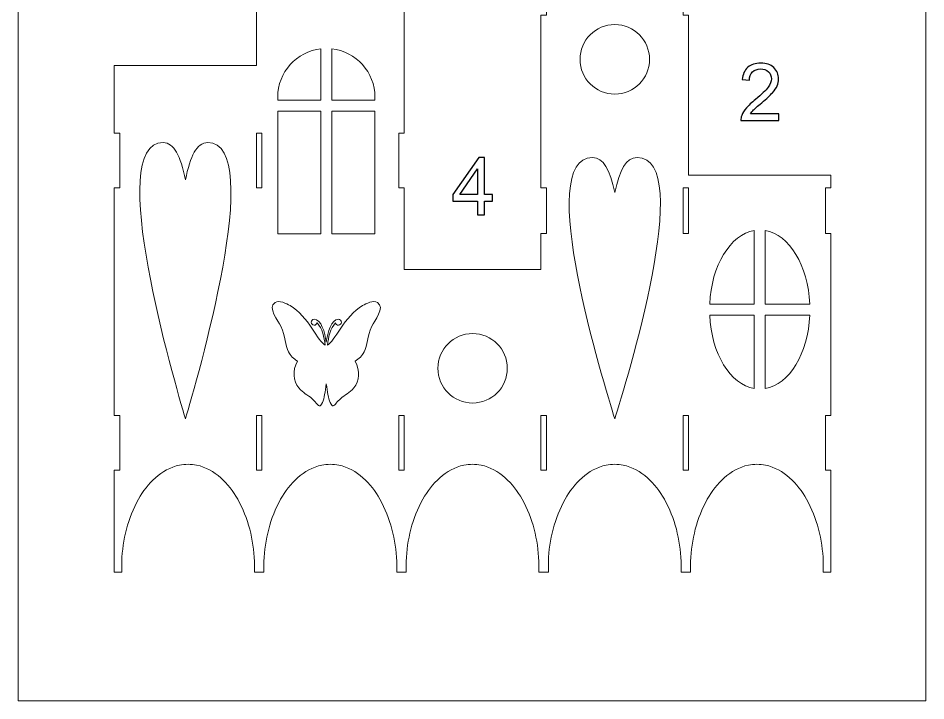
# Model space of a CAD drawing. Header units: millimetres. Extents: x -1108 to 1108, y -396 to 396.
# Drawn here: x -1107.9 to -610, y -367.5 to 6.7 of the extents above; entities that cross this region are included whole.
import ezdxf

# ---------------------------------------------------------------- set-up
doc = ezdxf.new("R2010")
doc.units = ezdxf.units.MM
doc.header["$MEASUREMENT"] = 0
doc.layers.add('Camada 1', color=7, linetype='Continuous')

msp = doc.modelspace()

# ---------------------------------------------------------------- linework, layer by layer
at = {"layer": 'Camada 1', "color": 142, "lineweight": 20}
msp.add_lwpolyline([(-1107.8629, -367.4546), (-610.0229, -367.4546), (-610.0229, 245.5324), (-1107.8629, 245.5324), (-1107.8629, -367.4546)], close=True, dxfattribs=at)
for points, knots in [([(-662.1256, -79.3207), (-662.1256, -79.3207), (-740.1256, -79.3207), (-740.1256, -79.3207), (-740.1256, -79.3207), (-740.1256, -79.3207), (-740.1256, 8.366), (-740.1256, 8.366), (-740.1256, 8.366), (-740.1256, 8.366), (-743.1256, 8.366), (-743.1256, 8.366), (-743.1256, 8.366), (-743.1256, 8.366), (-743.1256, 38.366), (-743.1256, 38.366), (-743.1256, 38.366), (-743.1256, 38.366), (-818.1256, 38.366), (-818.1256, 38.366), (-818.1256, 38.366), (-818.1256, 38.366), (-818.1256, 8.366), (-818.1256, 8.366), (-818.1256, 8.366), (-818.1256, 8.366), (-821.1256, 8.366), (-821.1256, 8.366), (-821.1256, 8.366), (-821.1256, 8.366), (-821.1256, -86.2542), (-821.1256, -86.2542), (-821.1256, -86.2542), (-821.1256, -86.2542), (-818.1256, -86.2542), (-818.1256, -86.2542), (-818.1256, -86.2542), (-818.1256, -86.2542), (-818.1256, -111.2542), (-818.1256, -111.2542), (-818.1256, -111.2542), (-818.1256, -111.2542), (-821.1256, -111.2542), (-821.1256, -111.2542), (-821.1256, -111.2542), (-821.1256, -111.2542), (-821.1256, -130.9674), (-821.1256, -130.9674), (-821.1256, -130.9674), (-821.1256, -130.9674), (-896.1256, -130.9674), (-896.1256, -130.9674), (-896.1256, -130.9674), (-896.1256, -130.9674), (-896.1256, -86.2542), (-896.1256, -86.2542), (-896.1256, -86.2542), (-896.1256, -86.2542), (-899.1256, -86.2542), (-899.1256, -86.2542), (-899.1256, -86.2542), (-899.1256, -86.2542), (-899.1256, -56.2542), (-899.1256, -56.2542), (-899.1256, -56.2542), (-899.1256, -56.2542), (-896.1256, -56.2542), (-896.1256, -56.2542), (-896.1256, -56.2542), (-896.1256, -56.2542), (-896.1256, 68.4793), (-896.1256, 68.4793), (-896.1256, 68.4793), (-896.1256, 68.4793), (-899.1256, 68.4793), (-899.1256, 68.4793), (-899.1256, 68.4793), (-899.1256, 68.4793), (-899.1256, 98.4793), (-899.1256, 98.4793), (-899.1256, 98.4793), (-899.1256, 98.4793), (-974.1256, 98.4793), (-974.1256, 98.4793), (-974.1256, 98.4793), (-974.1256, 98.4793), (-974.1256, 68.4793), (-974.1256, 68.4793), (-974.1256, 68.4793), (-974.1256, 68.4793), (-977.1256, 68.4793), (-977.1256, 68.4793), (-977.1256, 68.4793), (-977.1256, 68.4793), (-977.1256, -19.2074), (-977.1256, -19.2074), (-977.1256, -19.2074), (-977.1256, -19.2074), (-1055.1256, -19.2074), (-1055.1256, -19.2074), (-1055.1256, -19.2074), (-1055.1256, -19.2074), (-1055.1256, -56.2542), (-1055.1256, -56.2542), (-1055.1256, -56.2542), (-1055.1256, -56.2542), (-1052.1256, -56.2542), (-1052.1256, -56.2542), (-1052.1256, -56.2542), (-1052.1256, -56.2542), (-1052.1256, -86.2542), (-1052.1256, -86.2542), (-1052.1256, -86.2542), (-1052.1256, -86.2542), (-1055.1256, -86.2542), (-1055.1256, -86.2542), (-1055.1256, -86.2542), (-1055.1256, -86.2542), (-1055.1256, -210.9877), (-1055.1256, -210.9877), (-1055.1256, -210.9877), (-1055.1256, -210.9877), (-1052.1256, -210.9877), (-1052.1256, -210.9877), (-1052.1256, -210.9877), (-1052.1256, -210.9877), (-1052.1256, -240.9877), (-1052.1256, -240.9877), (-1052.1256, -240.9877), (-1052.1256, -240.9877), (-1055.1256, -240.9877), (-1055.1256, -240.9877), (-1055.1256, -240.9877), (-1055.1256, -240.9877), (-1055.1256, -296.9877), (-1055.1256, -296.9877), (-1055.1256, -296.9877), (-1055.1256, -296.9877), (-1051.0767, -296.9877), (-1051.0767, -296.9877), (-1051.0767, -296.9877), (-1051.0767, -296.9877), (-1051.0767, -290.9877), (-1051.0767, -290.9877), (-1051.0767, -290.9877), (-1050.5506, -279.242), (-1047.6932, -267.1254), (-1041.8955, -256.9517), (-1041.8955, -256.9517), (-1037.0186, -248.3937), (-1029.3874, -240.2998), (-1019.3663, -238.2707), (-1019.3663, -238.2707), (-1017.819, -237.9573), (-1016.2454, -237.7985), (-1014.6666, -237.7985), (-1014.6666, -237.7985), (-1013.0878, -237.7985), (-1011.5143, -237.9573), (-1009.967, -238.2706), (-1009.967, -238.2706), (-999.946, -240.2997), (-992.3148, -248.3936), (-987.4378, -256.9516), (-987.4378, -256.9516), (-981.6401, -267.1253), (-978.7827, -279.242), (-978.2566, -290.9877), (-978.2566, -290.9877), (-978.2566, -290.9877), (-978.2566, -296.9877), (-978.2566, -296.9877), (-978.2566, -296.9877), (-978.2566, -296.9877), (-973.0766, -296.9877), (-973.0766, -296.9877), (-973.0766, -296.9877), (-973.0766, -296.9877), (-973.0766, -290.9877), (-973.0766, -290.9877), (-973.0766, -290.9877), (-972.5505, -279.242), (-969.6931, -267.1254), (-963.8954, -256.9517), (-963.8954, -256.9517), (-959.0185, -248.3937), (-951.3873, -240.2998), (-941.3662, -238.2707), (-941.3662, -238.2707), (-939.8189, -237.9573), (-938.2453, -237.7985), (-936.6665, -237.7985), (-936.6665, -237.7985), (-935.0877, -237.7985), (-933.5142, -237.9573), (-931.9669, -238.2706), (-931.9669, -238.2706), (-921.9459, -240.2997), (-914.3147, -248.3936), (-909.4377, -256.9516), (-909.4377, -256.9516), (-903.64, -267.1253), (-900.7826, -279.242), (-900.2565, -290.9877), (-900.2565, -290.9877), (-900.2565, -290.9877), (-900.2565, -296.9877), (-900.2565, -296.9877), (-900.2565, -296.9877), (-900.2565, -296.9877), (-895.0765, -296.9877), (-895.0765, -296.9877), (-895.0765, -296.9877), (-895.0765, -296.9877), (-895.0765, -290.9877), (-895.0765, -290.9877), (-895.0765, -290.9877), (-894.5504, -279.242), (-891.693, -267.1254), (-885.8953, -256.9517), (-885.8953, -256.9517), (-881.0184, -248.3937), (-873.3872, -240.2998), (-863.3661, -238.2707), (-863.3661, -238.2707), (-861.8188, -237.9573), (-860.2452, -237.7985), (-858.6664, -237.7985), (-858.6664, -237.7985), (-857.0876, -237.7985), (-855.5141, -237.9573), (-853.9668, -238.2706), (-853.9668, -238.2706), (-843.9458, -240.2997), (-836.3146, -248.3936), (-831.4376, -256.9516), (-831.4376, -256.9516), (-825.6399, -267.1253), (-822.7825, -279.242), (-822.2564, -290.9877), (-822.2564, -290.9877), (-822.2564, -290.9877), (-822.2564, -296.9877), (-822.2564, -296.9877), (-822.2564, -296.9877), (-822.2564, -296.9877), (-817.0764, -296.9877), (-817.0764, -296.9877), (-817.0764, -296.9877), (-817.0764, -296.9877), (-817.0764, -290.9877), (-817.0764, -290.9877), (-817.0764, -290.9877), (-816.5503, -279.242), (-813.6929, -267.1254), (-807.8952, -256.9517), (-807.8952, -256.9517), (-803.0183, -248.3937), (-795.3871, -240.2998), (-785.366, -238.2707), (-785.366, -238.2707), (-783.8187, -237.9573), (-782.2451, -237.7985), (-780.6663, -237.7985), (-780.6663, -237.7985), (-779.0875, -237.7985), (-777.514, -237.9573), (-775.9667, -238.2706), (-775.9667, -238.2706), (-765.9457, -240.2997), (-758.3145, -248.3936), (-753.4375, -256.9516), (-753.4375, -256.9516), (-747.6398, -267.1253), (-744.7824, -279.242), (-744.2563, -290.9877), (-744.2563, -290.9877), (-744.2563, -290.9877), (-744.2563, -296.9877), (-744.2563, -296.9877), (-744.2563, -296.9877), (-744.2563, -296.9877), (-739.0763, -296.9877), (-739.0763, -296.9877), (-739.0763, -296.9877), (-739.0763, -296.9877), (-739.0763, -290.9877), (-739.0763, -290.9877), (-739.0763, -290.9877), (-738.5502, -279.242), (-735.6928, -267.1254), (-729.8951, -256.9517), (-729.8951, -256.9517), (-725.0182, -248.3937), (-717.387, -240.2998), (-707.3659, -238.2707), (-707.3659, -238.2707), (-705.8186, -237.9573), (-704.245, -237.7985), (-702.6662, -237.7985), (-702.6662, -237.7985), (-701.0874, -237.7985), (-699.5139, -237.9573), (-697.9666, -238.2706), (-697.9666, -238.2706), (-687.9456, -240.2997), (-680.3144, -248.3936), (-675.4374, -256.9516), (-675.4374, -256.9516), (-669.6397, -267.1253), (-666.7823, -279.242), (-666.2562, -290.9877), (-666.2562, -290.9877), (-666.2562, -290.9877), (-666.2562, -296.9877), (-666.2562, -296.9877), (-666.2562, -296.9877), (-666.2562, -296.9877), (-662.1256, -296.9877), (-662.1256, -296.9877), (-662.1256, -296.9877), (-662.1256, -296.9877), (-662.1256, -240.9877), (-662.1256, -240.9877), (-662.1256, -240.9877), (-662.1256, -240.9877), (-665.1256, -240.9877), (-665.1256, -240.9877), (-665.1256, -240.9877), (-665.1256, -240.9877), (-665.1256, -210.9877), (-665.1256, -210.9877), (-665.1256, -210.9877), (-665.1256, -210.9877), (-662.1256, -210.9877), (-662.1256, -210.9877), (-662.1256, -210.9877), (-662.1256, -210.9877), (-662.1256, -111.2542), (-662.1256, -111.2542), (-662.1256, -111.2542), (-662.1256, -111.2542), (-665.1256, -111.2542), (-665.1256, -111.2542), (-665.1256, -111.2542), (-665.1256, -111.2542), (-665.1256, -86.2542), (-665.1256, -86.2542), (-665.1256, -86.2542), (-665.1256, -86.2542), (-662.1256, -86.2542), (-662.1256, -86.2542), (-662.1256, -86.2542), (-662.1256, -86.2542), (-662.1256, -79.3207), (-662.1256, -79.3207)], [0, 0, 0, 0, 0.01111111, 0.01111111, 0.01111111, 0.01111111, 0.02222222, 0.02222222, 0.02222222, 0.02222222, 0.03333333, 0.03333333, 0.03333333, 0.03333333, 0.04444444, 0.04444444, 0.04444444, 0.04444444, 0.05555556, 0.05555556, 0.05555556, 0.05555556, 0.06666667, 0.06666667, 0.06666667, 0.06666667, 0.07777778, 0.07777778, 0.07777778, 0.07777778, 0.08888889, 0.08888889, 0.08888889, 0.08888889, 0.1, 0.1, 0.1, 0.1, 0.11111111, 0.11111111, 0.11111111, 0.11111111, 0.12222222, 0.12222222, 0.12222222, 0.12222222, 0.13333333, 0.13333333, 0.13333333, 0.13333333, 0.14444444, 0.14444444, 0.14444444, 0.14444444, 0.15555556, 0.15555556, 0.15555556, 0.15555556, 0.16666667, 0.16666667, 0.16666667, 0.16666667, 0.17777778, 0.17777778, 0.17777778, 0.17777778, 0.18888889, 0.18888889, 0.18888889, 0.18888889, 0.2, 0.2, 0.2, 0.2, 0.21111111, 0.21111111, 0.21111111, 0.21111111, 0.22222222, 0.22222222, 0.22222222, 0.22222222, 0.23333333, 0.23333333, 0.23333333, 0.23333333, 0.24444444, 0.24444444, 0.24444444, 0.24444444, 0.25555556, 0.25555556, 0.25555556, 0.25555556, 0.26666667, 0.26666667, 0.26666667, 0.26666667, 0.27777778, 0.27777778, 0.27777778, 0.27777778, 0.28888889, 0.28888889, 0.28888889, 0.28888889, 0.3, 0.3, 0.3, 0.3, 0.31111111, 0.31111111, 0.31111111, 0.31111111, 0.32222222, 0.32222222, 0.32222222, 0.32222222, 0.33333333, 0.33333333, 0.33333333, 0.33333333, 0.34444444, 0.34444444, 0.34444444, 0.34444444, 0.35555556, 0.35555556, 0.35555556, 0.35555556, 0.36666667, 0.36666667, 0.36666667, 0.36666667, 0.37777778, 0.37777778, 0.37777778, 0.37777778, 0.38888889, 0.38888889, 0.38888889, 0.38888889, 0.4, 0.4, 0.4, 0.4, 0.41111111, 0.41111111, 0.41111111, 0.41111111, 0.42222222, 0.42222222, 0.42222222, 0.42222222, 0.43333333, 0.43333333, 0.43333333, 0.43333333, 0.44444444, 0.44444444, 0.44444444, 0.44444444, 0.45555556, 0.45555556, 0.45555556, 0.45555556, 0.46666667, 0.46666667, 0.46666667, 0.46666667, 0.47777778, 0.47777778, 0.47777778, 0.47777778, 0.48888889, 0.48888889, 0.48888889, 0.48888889, 0.5, 0.5, 0.5, 0.5, 0.51111111, 0.51111111, 0.51111111, 0.51111111, 0.52222222, 0.52222222, 0.52222222, 0.52222222, 0.53333333, 0.53333333, 0.53333333, 0.53333333, 0.54444444, 0.54444444, 0.54444444, 0.54444444, 0.55555556, 0.55555556, 0.55555556, 0.55555556, 0.56666667, 0.56666667, 0.56666667, 0.56666667, 0.57777778, 0.57777778, 0.57777778, 0.57777778, 0.58888889, 0.58888889, 0.58888889, 0.58888889, 0.6, 0.6, 0.6, 0.6, 0.61111111, 0.61111111, 0.61111111, 0.61111111, 0.62222222, 0.62222222, 0.62222222, 0.62222222, 0.63333333, 0.63333333, 0.63333333, 0.63333333, 0.64444444, 0.64444444, 0.64444444, 0.64444444, 0.65555556, 0.65555556, 0.65555556, 0.65555556, 0.66666667, 0.66666667, 0.66666667, 0.66666667, 0.67777778, 0.67777778, 0.67777778, 0.67777778, 0.68888889, 0.68888889, 0.68888889, 0.68888889, 0.7, 0.7, 0.7, 0.7, 0.71111111, 0.71111111, 0.71111111, 0.71111111, 0.72222222, 0.72222222, 0.72222222, 0.72222222, 0.73333333, 0.73333333, 0.73333333, 0.73333333, 0.74444444, 0.74444444, 0.74444444, 0.74444444, 0.75555556, 0.75555556, 0.75555556, 0.75555556, 0.76666667, 0.76666667, 0.76666667, 0.76666667, 0.77777778, 0.77777778, 0.77777778, 0.77777778, 0.78888889, 0.78888889, 0.78888889, 0.78888889, 0.8, 0.8, 0.8, 0.8, 0.81111111, 0.81111111, 0.81111111, 0.81111111, 0.82222222, 0.82222222, 0.82222222, 0.82222222, 0.83333333, 0.83333333, 0.83333333, 0.83333333, 0.84444444, 0.84444444, 0.84444444, 0.84444444, 0.85555556, 0.85555556, 0.85555556, 0.85555556, 0.86666667, 0.86666667, 0.86666667, 0.86666667, 0.87777778, 0.87777778, 0.87777778, 0.87777778, 0.88888889, 0.88888889, 0.88888889, 0.88888889, 0.9, 0.9, 0.9, 0.9, 0.91111111, 0.91111111, 0.91111111, 0.91111111, 0.92222222, 0.92222222, 0.92222222, 0.92222222, 0.93333333, 0.93333333, 0.93333333, 0.93333333, 0.94444444, 0.94444444, 0.94444444, 0.94444444, 0.95555556, 0.95555556, 0.95555556, 0.95555556, 0.96666667, 0.96666667, 0.96666667, 0.96666667, 0.97777778, 0.97777778, 0.97777778, 0.97777778, 1, 1, 1, 1]), ([(-761.5756, -15.8203), (-761.5756, -26.3413), (-770.1046, -34.8703), (-780.6256, -34.8703), (-780.6256, -34.8703), (-791.1466, -34.8703), (-799.6756, -26.3413), (-799.6756, -15.8203), (-799.6756, -15.8203), (-799.6756, -5.2993), (-791.1466, 3.2297), (-780.6256, 3.2297), (-780.6256, 3.2297), (-770.1046, 3.2297), (-761.5756, -5.2993), (-761.5756, -15.8203)], [0, 0, 0, 0, 0.2, 0.2, 0.2, 0.2, 0.4, 0.4, 0.4, 0.4, 0.6, 0.6, 0.6, 0.6, 1, 1, 1, 1]), ([(-941.8479, -38.2199), (-941.8479, -38.2199), (-965.5179, -38.2199), (-965.5179, -38.2199), (-965.5179, -38.2199), (-965.5179, -38.2199), (-965.5179, -36.5632), (-965.5179, -36.5632), (-965.5179, -36.5632), (-965.5179, -22.8482), (-955.1648, -11.5532), (-941.8479, -10.0621), (-941.8479, -10.0621), (-941.8479, -10.0621), (-941.8479, -38.2199), (-941.8479, -38.2199)], [0, 0, 0, 0, 0.2, 0.2, 0.2, 0.2, 0.4, 0.4, 0.4, 0.4, 0.6, 0.6, 0.6, 0.6, 1, 1, 1, 1]), ([(-912.1779, -38.2199), (-912.1779, -38.2199), (-935.8479, -38.2199), (-935.8479, -38.2199), (-935.8479, -38.2199), (-935.8479, -38.2199), (-935.8479, -10.0621), (-935.8479, -10.0621), (-935.8479, -10.0621), (-922.531, -11.5532), (-912.1779, -22.8482), (-912.1779, -36.5632), (-912.1779, -36.5632), (-912.1779, -36.5632), (-912.1779, -38.2199), (-912.1779, -38.2199)], [0, 0, 0, 0, 0.2, 0.2, 0.2, 0.2, 0.4, 0.4, 0.4, 0.4, 0.6, 0.6, 0.6, 0.6, 1, 1, 1, 1]), ([(-941.8479, -44.2199), (-941.8479, -44.2199), (-941.8479, -111.4932), (-941.8479, -111.4932), (-941.8479, -111.4932), (-941.8479, -111.4932), (-965.5179, -111.4932), (-965.5179, -111.4932), (-965.5179, -111.4932), (-965.5179, -111.4932), (-965.5179, -44.2199), (-965.5179, -44.2199), (-965.5179, -44.2199), (-965.5179, -44.2199), (-941.8479, -44.2199), (-941.8479, -44.2199)], [0, 0, 0, 0, 0.2, 0.2, 0.2, 0.2, 0.4, 0.4, 0.4, 0.4, 0.6, 0.6, 0.6, 0.6, 1, 1, 1, 1]), ([(-912.1779, -44.2199), (-912.1779, -44.2199), (-912.1779, -111.4932), (-912.1779, -111.4932), (-912.1779, -111.4932), (-912.1779, -111.4932), (-935.8479, -111.4932), (-935.8479, -111.4932), (-935.8479, -111.4932), (-935.8479, -111.4932), (-935.8479, -44.2199), (-935.8479, -44.2199), (-935.8479, -44.2199), (-935.8479, -44.2199), (-912.1779, -44.2199), (-912.1779, -44.2199)], [0, 0, 0, 0, 0.2, 0.2, 0.2, 0.2, 0.4, 0.4, 0.4, 0.4, 0.6, 0.6, 0.6, 0.6, 1, 1, 1, 1]), ([(-974.1256, -56.2542), (-974.1256, -56.2542), (-974.1256, -86.2542), (-974.1256, -86.2542), (-974.1256, -86.2542), (-974.1256, -86.2542), (-977.1256, -86.2542), (-977.1256, -86.2542), (-977.1256, -86.2542), (-977.1256, -86.2542), (-977.1256, -56.2542), (-977.1256, -56.2542), (-977.1256, -56.2542), (-977.1256, -56.2542), (-974.1256, -56.2542), (-974.1256, -56.2542)], [0, 0, 0, 0, 0.2, 0.2, 0.2, 0.2, 0.4, 0.4, 0.4, 0.4, 0.6, 0.6, 0.6, 0.6, 1, 1, 1, 1]), ([(-1003.8914, -61.4733), (-971.4771, -61.4733), (-1010.3005, -193.038), (-1016.1256, -212.8342), (-1016.1256, -212.8342), (-1021.9507, -193.038), (-1060.7741, -61.4733), (-1028.3598, -61.4733), (-1028.3598, -61.4733), (-1022.2426, -61.4733), (-1018.8158, -68.7363), (-1016.1256, -81.8607), (-1016.1256, -81.8607), (-1013.4354, -68.7363), (-1010.0086, -61.4733), (-1003.8914, -61.4733)], [0, 0, 0, 0, 0.2, 0.2, 0.2, 0.2, 0.4, 0.4, 0.4, 0.4, 0.6, 0.6, 0.6, 0.6, 1, 1, 1, 1]), ([(-768.3914, -69.6095), (-735.9771, -69.6095), (-774.8005, -194.1021), (-780.6256, -212.8342), (-780.6256, -212.8342), (-786.4507, -194.1021), (-825.2741, -69.6095), (-792.8598, -69.6095), (-792.8598, -69.6095), (-786.7426, -69.6095), (-783.3158, -76.4821), (-780.6256, -88.901), (-780.6256, -88.901), (-777.9354, -76.4821), (-774.5086, -69.6095), (-768.3914, -69.6095)], [0, 0, 0, 0, 0.2, 0.2, 0.2, 0.2, 0.4, 0.4, 0.4, 0.4, 0.6, 0.6, 0.6, 0.6, 1, 1, 1, 1]), ([(-740.1256, -86.2542), (-740.1256, -86.2542), (-740.1256, -111.2542), (-740.1256, -111.2542), (-740.1256, -111.2542), (-740.1256, -111.2542), (-743.1256, -111.2542), (-743.1256, -111.2542), (-743.1256, -111.2542), (-743.1256, -111.2542), (-743.1256, -86.2542), (-743.1256, -86.2542), (-743.1256, -86.2542), (-743.1256, -86.2542), (-740.1256, -86.2542), (-740.1256, -86.2542)], [0, 0, 0, 0, 0.2, 0.2, 0.2, 0.2, 0.4, 0.4, 0.4, 0.4, 0.6, 0.6, 0.6, 0.6, 1, 1, 1, 1]), ([(-728.5762, -149.9804), (-727.671, -128.8781), (-717.2922, -111.8987), (-704.1256, -109.636), (-704.1256, -109.636), (-704.1256, -109.636), (-704.1256, -149.9804), (-704.1256, -149.9804), (-704.1256, -149.9804), (-704.1256, -149.9804), (-728.5762, -149.9804), (-728.5762, -149.9804)], [0, 0, 0, 0, 0.25, 0.25, 0.25, 0.25, 0.5, 0.5, 0.5, 0.5, 1, 1, 1, 1]), ([(-698.1256, -149.9804), (-698.1256, -149.9804), (-698.1256, -109.636), (-698.1256, -109.636), (-698.1256, -109.636), (-684.959, -111.8987), (-674.5802, -128.8781), (-673.675, -149.9804), (-673.675, -149.9804), (-673.675, -149.9804), (-698.1256, -149.9804), (-698.1256, -149.9804)], [0, 0, 0, 0, 0.25, 0.25, 0.25, 0.25, 0.5, 0.5, 0.5, 0.5, 1, 1, 1, 1]), ([(-910.8044, -149.1132), (-906.3633, -151.8853), (-912.4445, -159.1981), (-913.8905, -162.161), (-913.8905, -162.161), (-916.5769, -167.6655), (-916.2216, -172.5816), (-918.1438, -176.2254), (-918.1438, -176.2254), (-919.2247, -178.2745), (-920.8847, -180.014), (-922.9814, -181.1908), (-922.9814, -181.1908), (-920.2431, -186.9624), (-920.5085, -191.8831), (-923.7774, -195.9527), (-923.7774, -195.9527), (-926.1099, -198.8568), (-928.5209, -199.6062), (-931.0524, -201.8501), (-931.0524, -201.8501), (-931.8864, -202.5895), (-932.656, -203.4027), (-933.3701, -204.2615), (-933.3701, -204.2615), (-934.6755, -205.8311), (-935.3326, -206.8369), (-936.7195, -203.9028), (-936.7195, -203.9028), (-937.7905, -201.6371), (-938.1822, -198.1151), (-938.8479, -193.6792), (-938.8479, -193.6792), (-939.5136, -198.1151), (-939.9053, -201.6371), (-940.9763, -203.9028), (-940.9763, -203.9028), (-942.3632, -206.8369), (-943.0203, -205.8311), (-944.3257, -204.2615), (-944.3257, -204.2615), (-945.0398, -203.4027), (-945.8094, -202.5895), (-946.6434, -201.8501), (-946.6434, -201.8501), (-949.1749, -199.6062), (-951.5859, -198.8568), (-953.9184, -195.9527), (-953.9184, -195.9527), (-957.1873, -191.8831), (-957.4527, -186.9624), (-954.7144, -181.1908), (-954.7144, -181.1908), (-956.8111, -180.014), (-958.4711, -178.2745), (-959.552, -176.2254), (-959.552, -176.2254), (-961.4742, -172.5816), (-961.1189, -167.6655), (-963.8053, -162.161), (-963.8053, -162.161), (-965.2513, -159.1981), (-971.3325, -151.8853), (-966.8914, -149.1132), (-966.8914, -149.1132), (-964.7671, -147.787), (-960.7056, -149.602), (-958.7102, -150.7724), (-958.7102, -150.7724), (-948.7907, -156.5906), (-943.1936, -170.8128), (-939.5561, -172.4625), (-939.5561, -172.4625), (-939.9208, -168.2286), (-940.9506, -163.1595), (-943.9182, -160.3263), (-943.9182, -160.3263), (-944.11, -161.042), (-944.762, -161.5486), (-945.5128, -161.5486), (-945.5128, -161.5486), (-946.4244, -161.5486), (-947.1637, -160.8093), (-947.1637, -159.8977), (-947.1637, -159.8977), (-947.1637, -158.9861), (-946.4244, -158.2468), (-945.5128, -158.2468), (-945.5128, -158.2468), (-941.6455, -158.2468), (-939.6602, -165.5807), (-938.848, -170.8289), (-938.848, -170.8289), (-938.0357, -165.5805), (-936.0501, -158.2468), (-932.183, -158.2468), (-932.183, -158.2468), (-931.2714, -158.2468), (-930.5321, -158.9861), (-930.5321, -159.8977), (-930.5321, -159.8977), (-930.5321, -160.8093), (-931.2714, -161.5486), (-932.183, -161.5486), (-932.183, -161.5486), (-932.9338, -161.5486), (-933.5858, -161.042), (-933.7776, -160.3263), (-933.7776, -160.3263), (-936.7441, -163.1585), (-937.7743, -168.2251), (-938.1393, -172.4581), (-938.1393, -172.4581), (-934.5018, -170.8092), (-928.9053, -156.5908), (-918.9856, -150.7724), (-918.9856, -150.7724), (-916.9902, -149.602), (-912.9287, -147.787), (-910.8044, -149.1132)], [0, 0, 0, 0, 0.03225806, 0.03225806, 0.03225806, 0.03225806, 0.06451613, 0.06451613, 0.06451613, 0.06451613, 0.09677419, 0.09677419, 0.09677419, 0.09677419, 0.12903226, 0.12903226, 0.12903226, 0.12903226, 0.16129032, 0.16129032, 0.16129032, 0.16129032, 0.19354839, 0.19354839, 0.19354839, 0.19354839, 0.22580645, 0.22580645, 0.22580645, 0.22580645, 0.25806452, 0.25806452, 0.25806452, 0.25806452, 0.29032258, 0.29032258, 0.29032258, 0.29032258, 0.32258065, 0.32258065, 0.32258065, 0.32258065, 0.35483871, 0.35483871, 0.35483871, 0.35483871, 0.38709677, 0.38709677, 0.38709677, 0.38709677, 0.41935484, 0.41935484, 0.41935484, 0.41935484, 0.4516129, 0.4516129, 0.4516129, 0.4516129, 0.48387097, 0.48387097, 0.48387097, 0.48387097, 0.51612903, 0.51612903, 0.51612903, 0.51612903, 0.5483871, 0.5483871, 0.5483871, 0.5483871, 0.58064516, 0.58064516, 0.58064516, 0.58064516, 0.61290323, 0.61290323, 0.61290323, 0.61290323, 0.64516129, 0.64516129, 0.64516129, 0.64516129, 0.67741935, 0.67741935, 0.67741935, 0.67741935, 0.70967742, 0.70967742, 0.70967742, 0.70967742, 0.74193548, 0.74193548, 0.74193548, 0.74193548, 0.77419355, 0.77419355, 0.77419355, 0.77419355, 0.80645161, 0.80645161, 0.80645161, 0.80645161, 0.83870968, 0.83870968, 0.83870968, 0.83870968, 0.87096774, 0.87096774, 0.87096774, 0.87096774, 0.90322581, 0.90322581, 0.90322581, 0.90322581, 0.93548387, 0.93548387, 0.93548387, 0.93548387, 1, 1, 1, 1]), ([(-728.5762, -155.9804), (-728.5762, -155.9804), (-704.1256, -155.9804), (-704.1256, -155.9804), (-704.1256, -155.9804), (-704.1256, -155.9804), (-704.1256, -196.3248), (-704.1256, -196.3248), (-704.1256, -196.3248), (-717.2924, -194.0622), (-727.671, -177.0824), (-728.5762, -155.9804)], [0, 0, 0, 0, 0.25, 0.25, 0.25, 0.25, 0.5, 0.5, 0.5, 0.5, 1, 1, 1, 1]), ([(-698.1256, -155.9804), (-698.1256, -155.9804), (-673.675, -155.9804), (-673.675, -155.9804), (-673.675, -155.9804), (-674.5802, -177.0827), (-684.959, -194.0621), (-698.1256, -196.3248), (-698.1256, -196.3248), (-698.1256, -196.3248), (-698.1256, -155.9804), (-698.1256, -155.9804)], [0, 0, 0, 0, 0.25, 0.25, 0.25, 0.25, 0.5, 0.5, 0.5, 0.5, 1, 1, 1, 1]), ([(-858.6256, -166.1037), (-848.1046, -166.1037), (-839.5756, -174.6327), (-839.5756, -185.1537), (-839.5756, -185.1537), (-839.5756, -195.6747), (-848.1046, -204.2037), (-858.6256, -204.2037), (-858.6256, -204.2037), (-869.1466, -204.2037), (-877.6756, -195.6747), (-877.6756, -185.1537), (-877.6756, -185.1537), (-877.6756, -174.6327), (-869.1466, -166.1037), (-858.6256, -166.1037)], [0, 0, 0, 0, 0.2, 0.2, 0.2, 0.2, 0.4, 0.4, 0.4, 0.4, 0.6, 0.6, 0.6, 0.6, 1, 1, 1, 1]), ([(-974.1256, -210.9877), (-974.1256, -210.9877), (-974.1256, -240.9877), (-974.1256, -240.9877), (-974.1256, -240.9877), (-974.1256, -240.9877), (-977.1256, -240.9877), (-977.1256, -240.9877), (-977.1256, -240.9877), (-977.1256, -240.9877), (-977.1256, -210.9877), (-977.1256, -210.9877), (-977.1256, -210.9877), (-977.1256, -210.9877), (-974.1256, -210.9877), (-974.1256, -210.9877)], [0, 0, 0, 0, 0.2, 0.2, 0.2, 0.2, 0.4, 0.4, 0.4, 0.4, 0.6, 0.6, 0.6, 0.6, 1, 1, 1, 1]), ([(-896.1256, -210.9877), (-896.1256, -210.9877), (-896.1256, -240.9877), (-896.1256, -240.9877), (-896.1256, -240.9877), (-896.1256, -240.9877), (-899.1256, -240.9877), (-899.1256, -240.9877), (-899.1256, -240.9877), (-899.1256, -240.9877), (-899.1256, -210.9877), (-899.1256, -210.9877), (-899.1256, -210.9877), (-899.1256, -210.9877), (-896.1256, -210.9877), (-896.1256, -210.9877)], [0, 0, 0, 0, 0.2, 0.2, 0.2, 0.2, 0.4, 0.4, 0.4, 0.4, 0.6, 0.6, 0.6, 0.6, 1, 1, 1, 1]), ([(-818.1256, -210.9877), (-818.1256, -210.9877), (-818.1256, -240.9877), (-818.1256, -240.9877), (-818.1256, -240.9877), (-818.1256, -240.9877), (-821.1256, -240.9877), (-821.1256, -240.9877), (-821.1256, -240.9877), (-821.1256, -240.9877), (-821.1256, -210.9877), (-821.1256, -210.9877), (-821.1256, -210.9877), (-821.1256, -210.9877), (-818.1256, -210.9877), (-818.1256, -210.9877)], [0, 0, 0, 0, 0.2, 0.2, 0.2, 0.2, 0.4, 0.4, 0.4, 0.4, 0.6, 0.6, 0.6, 0.6, 1, 1, 1, 1]), ([(-740.1256, -210.9877), (-740.1256, -210.9877), (-740.1256, -240.9877), (-740.1256, -240.9877), (-740.1256, -240.9877), (-740.1256, -240.9877), (-743.1256, -240.9877), (-743.1256, -240.9877), (-743.1256, -240.9877), (-743.1256, -240.9877), (-743.1256, -210.9877), (-743.1256, -210.9877), (-743.1256, -210.9877), (-743.1256, -210.9877), (-740.1256, -210.9877), (-740.1256, -210.9877)], [0, 0, 0, 0, 0.2, 0.2, 0.2, 0.2, 0.4, 0.4, 0.4, 0.4, 0.6, 0.6, 0.6, 0.6, 1, 1, 1, 1])]:
    msp.add_open_spline(points, degree=3, knots=knots, dxfattribs=at)
at = {"layer": 'Camada 1', "color": 142}
for points, knots in [([(-690.7457, -45.6469), (-690.7457, -45.6469), (-690.7457, -49.3207), (-690.7457, -49.3207), (-690.7457, -49.3207), (-690.7457, -49.3207), (-711.4764, -49.3207), (-711.4764, -49.3207), (-711.4764, -49.3207), (-711.5055, -48.395), (-711.3525, -47.5057), (-711.0244, -46.6455), (-711.0244, -46.6455), (-710.4923, -45.2387), (-709.6395, -43.8465), (-708.4659, -42.4834), (-708.4659, -42.4834), (-707.2923, -41.1203), (-705.6158, -39.5458), (-703.4363, -37.7599), (-703.4363, -37.7599), (-700.0468, -34.9682), (-697.7434, -32.7595), (-696.5407, -31.1267), (-696.5407, -31.1267), (-695.3307, -29.4939), (-694.7257, -27.9486), (-694.7257, -26.4908), (-694.7257, -26.4908), (-694.7257, -24.9673), (-695.2724, -23.6844), (-696.3658, -22.6348), (-696.3658, -22.6348), (-697.4591, -21.5924), (-698.8878, -21.0676), (-700.6445, -21.0676), (-700.6445, -21.0676), (-702.5033, -21.0676), (-703.9903, -21.6215), (-705.1056, -22.7295), (-705.1056, -22.7295), (-706.2208, -23.8302), (-706.7821, -25.3609), (-706.7967, -27.3217), (-706.7967, -27.3217), (-706.7967, -27.3217), (-710.7329, -26.9281), (-710.7329, -26.9281), (-710.7329, -26.9281), (-710.4632, -23.9833), (-709.4427, -21.7382), (-707.6787, -20.1929), (-707.6787, -20.1929), (-705.9074, -18.6475), (-703.5384, -17.8749), (-700.5571, -17.8749), (-700.5571, -17.8749), (-697.5539, -17.8749), (-695.1703, -18.7058), (-693.4209, -20.3751), (-693.4209, -20.3751), (-691.6642, -22.0443), (-690.7895, -24.1145), (-690.7895, -26.5782), (-690.7895, -26.5782), (-690.7895, -27.832), (-691.0446, -29.0639), (-691.5621, -30.2739), (-691.5621, -30.2739), (-692.0724, -31.4912), (-692.9252, -32.7668), (-694.1134, -34.108), (-694.1134, -34.108), (-695.3088, -35.442), (-697.2842, -37.2861), (-700.0395, -39.6187), (-700.0395, -39.6187), (-702.3502, -41.5576), (-703.8372, -42.8697), (-704.4933, -43.5622), (-704.4933, -43.5622), (-705.1493, -44.2547), (-705.6887, -44.9471), (-706.1188, -45.6469), (-706.1188, -45.6469), (-706.1188, -45.6469), (-690.7457, -45.6469), (-690.7457, -45.6469)], [0, 0, 0, 0, 0.04347826, 0.04347826, 0.04347826, 0.04347826, 0.08695652, 0.08695652, 0.08695652, 0.08695652, 0.13043478, 0.13043478, 0.13043478, 0.13043478, 0.17391304, 0.17391304, 0.17391304, 0.17391304, 0.2173913, 0.2173913, 0.2173913, 0.2173913, 0.26086957, 0.26086957, 0.26086957, 0.26086957, 0.30434783, 0.30434783, 0.30434783, 0.30434783, 0.34782609, 0.34782609, 0.34782609, 0.34782609, 0.39130435, 0.39130435, 0.39130435, 0.39130435, 0.43478261, 0.43478261, 0.43478261, 0.43478261, 0.47826087, 0.47826087, 0.47826087, 0.47826087, 0.52173913, 0.52173913, 0.52173913, 0.52173913, 0.56521739, 0.56521739, 0.56521739, 0.56521739, 0.60869565, 0.60869565, 0.60869565, 0.60869565, 0.65217391, 0.65217391, 0.65217391, 0.65217391, 0.69565217, 0.69565217, 0.69565217, 0.69565217, 0.73913043, 0.73913043, 0.73913043, 0.73913043, 0.7826087, 0.7826087, 0.7826087, 0.7826087, 0.82608696, 0.82608696, 0.82608696, 0.82608696, 0.86956522, 0.86956522, 0.86956522, 0.86956522, 0.91304348, 0.91304348, 0.91304348, 0.91304348, 1, 1, 1, 1]), ([(-855.8702, -100.9674), (-855.8702, -100.9674), (-855.8702, -93.4886), (-855.8702, -93.4886), (-855.8702, -93.4886), (-855.8702, -93.4886), (-869.472, -93.4886), (-869.472, -93.4886), (-869.472, -93.4886), (-869.472, -93.4886), (-869.472, -89.9461), (-869.472, -89.9461), (-869.472, -89.9461), (-869.472, -89.9461), (-855.1705, -69.6528), (-855.1705, -69.6528), (-855.1705, -69.6528), (-855.1705, -69.6528), (-852.0215, -69.6528), (-852.0215, -69.6528), (-852.0215, -69.6528), (-852.0215, -69.6528), (-852.0215, -89.9461), (-852.0215, -89.9461), (-852.0215, -89.9461), (-852.0215, -89.9461), (-847.7792, -89.9461), (-847.7792, -89.9461), (-847.7792, -89.9461), (-847.7792, -89.9461), (-847.7792, -93.4886), (-847.7792, -93.4886), (-847.7792, -93.4886), (-847.7792, -93.4886), (-852.0215, -93.4886), (-852.0215, -93.4886), (-852.0215, -93.4886), (-852.0215, -93.4886), (-852.0215, -100.9674), (-852.0215, -100.9674), (-852.0215, -100.9674), (-852.0215, -100.9674), (-855.8702, -100.9674), (-855.8702, -100.9674)], [0, 0, 0, 0, 0.08333333, 0.08333333, 0.08333333, 0.08333333, 0.16666667, 0.16666667, 0.16666667, 0.16666667, 0.25, 0.25, 0.25, 0.25, 0.33333333, 0.33333333, 0.33333333, 0.33333333, 0.41666667, 0.41666667, 0.41666667, 0.41666667, 0.5, 0.5, 0.5, 0.5, 0.58333333, 0.58333333, 0.58333333, 0.58333333, 0.66666667, 0.66666667, 0.66666667, 0.66666667, 0.75, 0.75, 0.75, 0.75, 0.83333333, 0.83333333, 0.83333333, 0.83333333, 1, 1, 1, 1]), ([(-855.8702, -89.9461), (-855.8702, -89.9461), (-855.8702, -75.8559), (-855.8702, -75.8559), (-855.8702, -75.8559), (-855.8702, -75.8559), (-865.6889, -89.9461), (-865.6889, -89.9461), (-865.6889, -89.9461), (-865.6889, -89.9461), (-855.8702, -89.9461), (-855.8702, -89.9461)], [0, 0, 0, 0, 0.25, 0.25, 0.25, 0.25, 0.5, 0.5, 0.5, 0.5, 1, 1, 1, 1])]:
    msp.add_open_spline(points, degree=3, knots=knots, dxfattribs=at)

doc.saveas('drawing.dxf')
